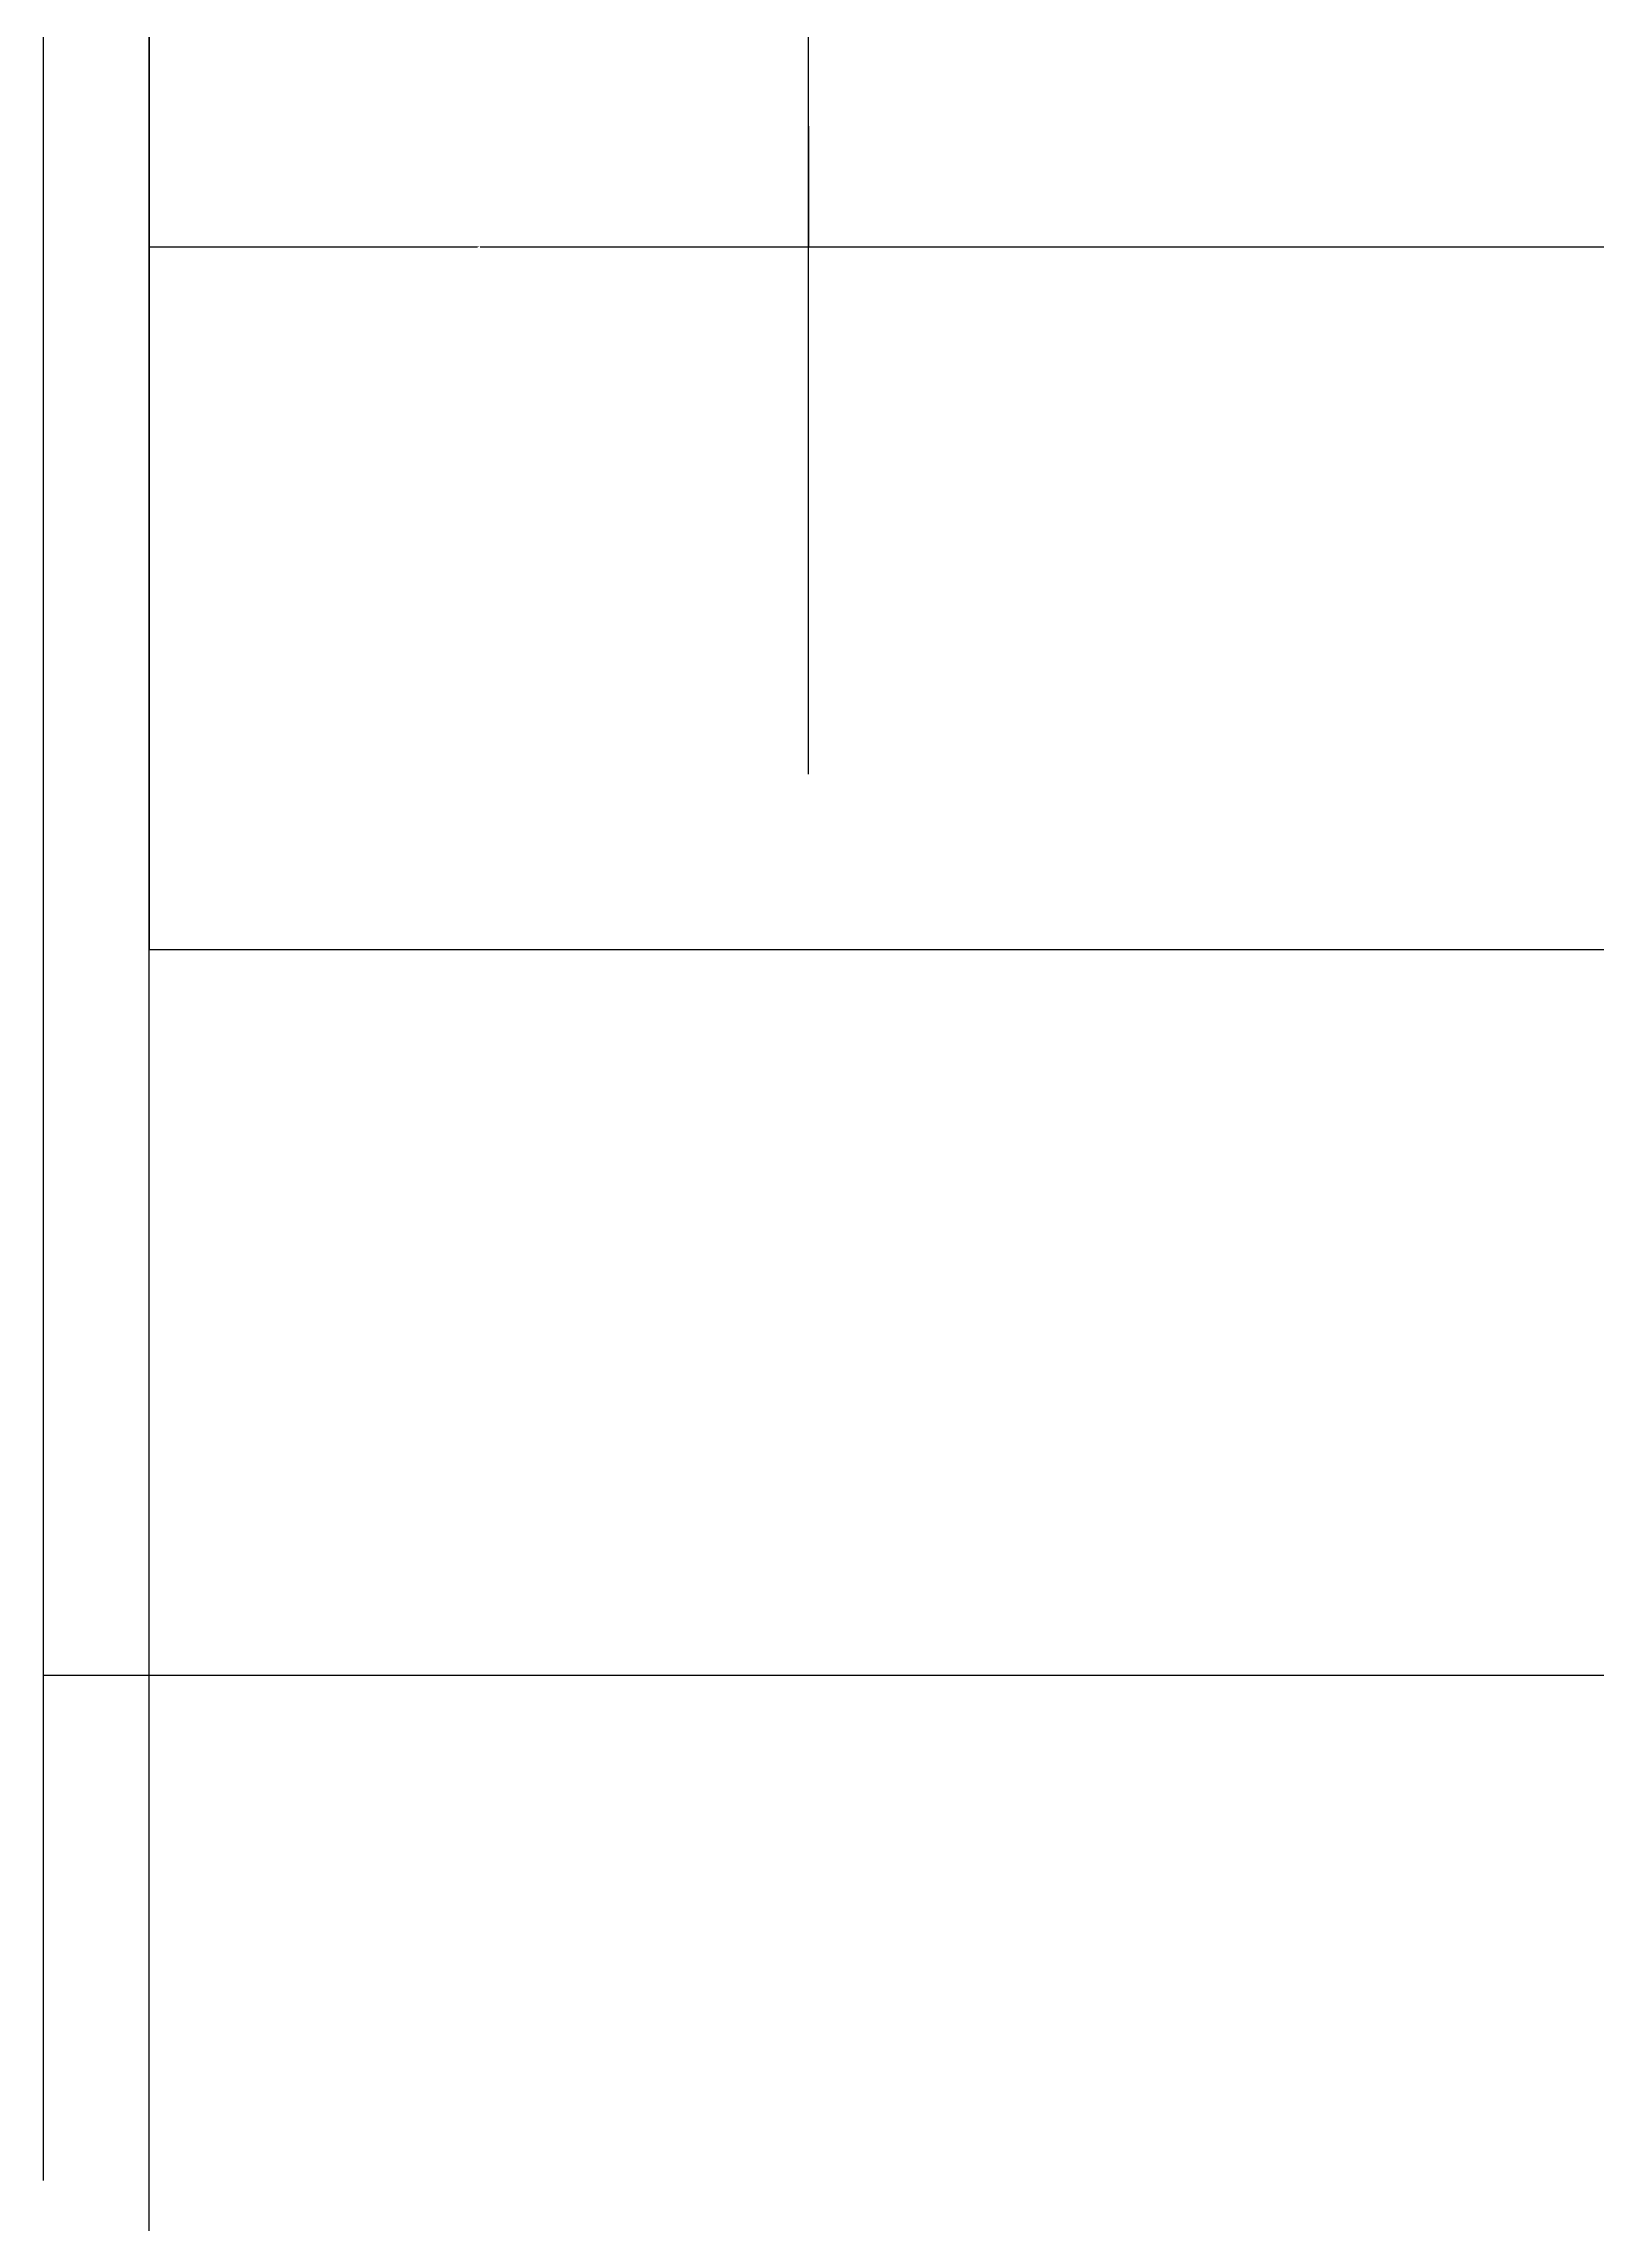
# Model space of a CAD drawing. Header units: metres. Extents: x 338339 to 1133840, y -479113 to 96125.
# Drawn here: x 393741 to 395509, y -178441 to -175960 of the extents above; entities that cross this region are included whole.
import ezdxf

# ---------------------------------------------------------------- set-up
doc = ezdxf.new("R2010")
doc.units = ezdxf.units.M
doc.layers.add('AXIS', color=3, linetype='Continuous')
doc.layers.add('PUB_DIM', color=3, linetype='Continuous')
doc.dimstyles.get("Standard").update_dxf_attribs({"dimtxt": 2.5, "dimasz": 2.5, "dimexe": 1.25, "dimexo": 0.625, "dimtad": 1, "dimcen": 2.5, "dimazin": 3, "dimtfac": 1, "dimtmove": 0, "dimatfit": 3})

# ---------------------------------------------------------------- blocks, each defined once
blk = doc.blocks.new('*D4')
for p, q in [((393861.24, -174491.32), (393861.24, -176991.32)), ((397461.24, -174491.32), (397461.24, -176991.32)), ((395659.24, -176991.32), (393860.99, -176991.32)), ((397461.49, -176991.32), (395663.24, -176991.32))]:
    blk.add_line(p, q)
at = {"layer": 'Defpoints'}
for p in [(393861.24, -174491.32), (397461.24, -174491.32), (397461.24, -176991.32)]:
    blk.add_point(p, dxfattribs=at)
at = {"layer": 'AXIS', "insert": (395661.24, -176991.32), "char_height": 1, "attachment_point": 5}
blk.add_mtext('3600', dxfattribs=at)
blk = doc.blocks.new('*D16')
for p, q in [((393861.24, -176053.9), (393861.24, -176191.32)), ((394611.24, -176053.9), (394611.24, -176191.32)), ((393861.49, -176191.32), (394234.74, -176191.32)), ((394237.74, -176191.32), (394610.99, -176191.32))]:
    blk.add_line(p, q)
at = {"layer": 'Defpoints'}
for p in [(393861.24, -176053.9), (394611.24, -176053.9), (393861.24, -176191.32)]:
    blk.add_point(p, dxfattribs=at)
at = {"layer": 'PUB_DIM', "insert": (394236.24, -176191.32), "char_height": 1, "attachment_point": 5}
blk.add_mtext('750', dxfattribs=at)
blk = doc.blocks.new('*D17')
for p, q in [((394611.24, -176491.32), (394611.24, -176191.32)), ((394611.49, -176191.32), (395659.24, -176191.32)), ((395663.24, -176191.32), (396710.99, -176191.32)), ((396711.24, -176491.32), (396711.24, -176191.32))]:
    blk.add_line(p, q)
at = {"layer": 'Defpoints'}
for p in [(394611.24, -176191.32), (394611.24, -176491.32), (396711.24, -176491.32)]:
    blk.add_point(p, dxfattribs=at)
at = {"layer": 'PUB_DIM', "insert": (395661.24, -176191.32), "char_height": 1, "attachment_point": 5}
blk.add_mtext('2100', dxfattribs=at)
blk = doc.blocks.new('*D64')
for p, q in [((393741.24, -178091.32), (393741.24, -177816.32)), ((393741.49, -177816.32), (405358.74, -177816.32)), ((405363.74, -177816.32), (416980.99, -177816.32)), ((416981.24, -178091.32), (416981.24, -177816.32))]:
    blk.add_line(p, q)
at = {"layer": 'Defpoints'}
for p in [(393741.24, -177816.32), (393741.24, -178091.32), (416981.24, -178091.32)]:
    blk.add_point(p, dxfattribs=at)
at = {"layer": 'PUB_DIM', "insert": (405361.24, -177816.32), "char_height": 1, "attachment_point": 5}
blk.add_mtext('23240', dxfattribs=at)

msp = doc.modelspace()

# ---------------------------------------------------------------- linework, layer by layer
at = {"layer": 'AXIS'}
for p, q in [((393741.24, -178391.32), (393741.24, -174491.32)), ((393861.24, -178491.32), (393861.24, -174491.32)), ((394611.24, -176791.32), (394611.24, -174491.32))]:
    msp.add_line(p, q, dxfattribs=at)

# ---------------------------------------------------------------- dimensions: what is measured, and where the dimension line sits
dim = msp.add_linear_dim(base=(397461.24, -176991.32), p1=(397461.24, -174491.32), p2=(393861.24, -174491.32), dimstyle='Standard', dxfattribs=at)
dim.commit()
dim.dimension.update_dxf_attribs({"geometry": '*D4', "text_midpoint": (395661.24, -176991.32)})
at = {"layer": 'PUB_DIM'}
for base, p1, p2, picture, middle in [((393861.24, -176191.32), (393861.24, -176053.9), (394611.24, -176053.9), '*D16', (394236.24, -176191.32)), ((394611.24, -176191.32), (394611.24, -176491.32), (396711.24, -176491.32), '*D17', (395661.24, -176191.32)), ((393741.24, -177816.32), (393741.24, -178091.32), (416981.24, -178091.32), '*D64', (405361.24, -177816.32))]:
    dim = msp.add_linear_dim(base=base, p1=p1, p2=p2, dimstyle='Standard', dxfattribs=at)
    dim.commit()
    dim.dimension.update_dxf_attribs({"geometry": picture, "text_midpoint": middle})

doc.saveas('drawing.dxf')
